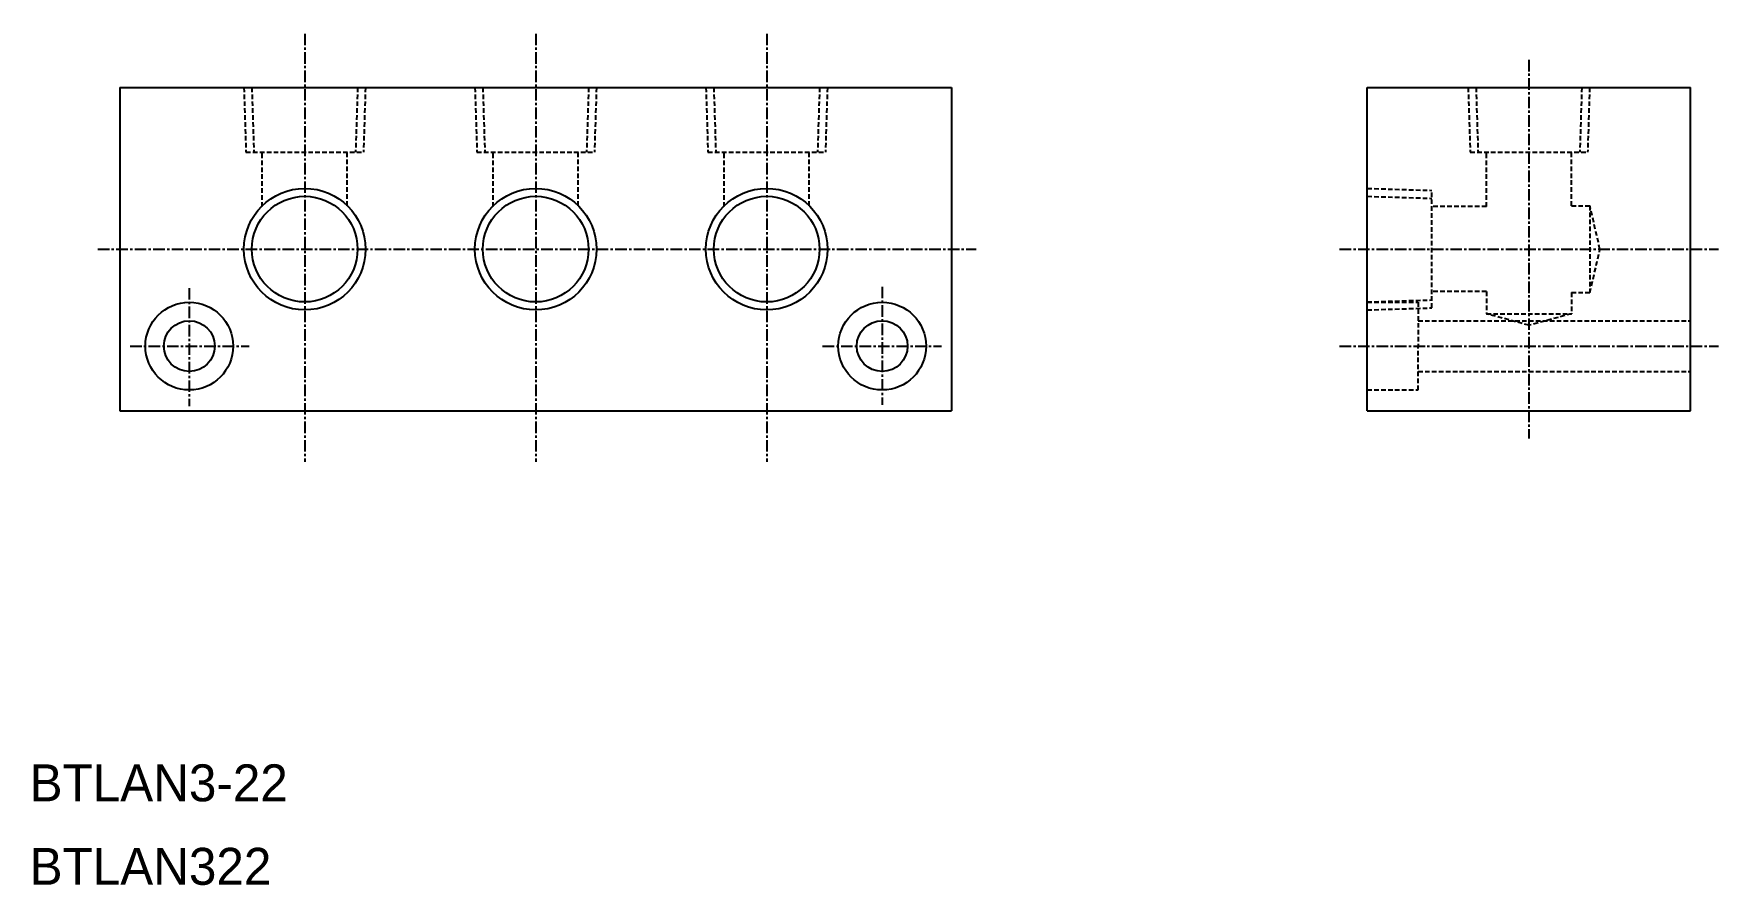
# Model space of a CAD drawing. Extents: x 5708 to 5890, y 22882 to 22974.
import ezdxf

# ---------------------------------------------------------------- set-up
doc = ezdxf.new("R2010")
doc.units = 0
doc.linetypes.add('CENTER', pattern=[2, 1.25, -0.25, 0.25, -0.25])
doc.linetypes.add('DASHED', pattern=[0.75, 0.5, -0.25])
doc.layers.get('0').update_dxf_attribs({"linetype": 'CONTINUOUS'})
doc.layers.add('CENTER', color=1, linetype='CENTER')

msp = doc.modelspace()

# ---------------------------------------------------------------- linework, layer by layer
at = {"color": 7, "linetype": 'CONTINUOUS'}
for p, q in [((5717.03, 22968.6), (5807.03, 22968.6)), ((5717.03, 22968.6), (5717.03, 22933.6)), ((5807.03, 22968.6), (5807.03, 22933.6)), ((5852.03, 22933.6), (5852.03, 22968.6)), ((5852.03, 22968.6), (5887.03, 22968.6)), ((5887.03, 22933.6), (5887.03, 22968.6)), ((5717.03, 22933.6), (5807.03, 22933.6)), ((5852.03, 22933.6), (5887.03, 22933.6))]:
    msp.add_line(p, q, dxfattribs=at)
at = {"color": 3, "linetype": 'DASHED'}
for p, q in [((5730.45, 22968.6), (5730.67, 22961.6)), ((5731.3, 22968.6), (5731.52, 22961.6)), ((5742.75, 22968.6), (5742.53, 22961.6)), ((5743.6, 22968.6), (5743.38, 22961.6)), ((5755.45, 22968.6), (5755.67, 22961.6)), ((5756.3, 22968.6), (5756.52, 22961.6)), ((5767.75, 22968.6), (5767.53, 22961.6)), ((5768.6, 22968.6), (5768.38, 22961.6)), ((5780.45, 22968.6), (5780.67, 22961.6)), ((5781.3, 22968.6), (5781.52, 22961.6)), ((5792.75, 22968.6), (5792.53, 22961.6)), ((5793.6, 22968.6), (5793.38, 22961.6)), ((5862.95, 22968.6), (5863.17, 22961.6)), ((5863.8, 22968.6), (5864.02, 22961.6)), ((5875.25, 22968.6), (5875.03, 22961.6)), ((5876.1, 22968.6), (5875.88, 22961.6)), ((5730.67, 22961.6), (5743.38, 22961.6)), ((5732.43, 22955.7), (5732.43, 22961.6)), ((5741.63, 22955.8), (5741.63, 22961.6)), ((5755.67, 22961.6), (5768.38, 22961.6)), ((5757.43, 22955.7), (5757.43, 22961.6)), ((5766.63, 22955.8), (5766.63, 22961.6)), ((5780.67, 22961.6), (5793.38, 22961.6)), ((5782.43, 22955.7), (5782.43, 22961.6)), ((5791.63, 22955.8), (5791.63, 22961.6)), ((5863.17, 22961.6), (5875.88, 22961.6)), ((5864.93, 22955.7), (5864.93, 22961.6)), ((5874.13, 22955.8), (5874.13, 22961.6)), ((5852.03, 22957.68), (5859.03, 22957.46)), ((5852.03, 22956.82), (5859.03, 22956.6)), ((5859.03, 22944.74), (5859.03, 22957.46)), ((5874.13, 22955.8), (5876.13, 22955.8)), ((5877.22, 22951.07), (5876.13, 22955.8)), ((5876.13, 22955.8), (5876.13, 22946.4)), ((5864.93, 22955.7), (5859.03, 22955.7)), ((5876.13, 22946.4), (5877.22, 22951.07)), ((5852.03, 22945.38), (5859.03, 22945.6)), ((5852.03, 22945.35), (5857.53, 22945.35)), ((5857.53, 22945.35), (5857.53, 22940.6)), ((5864.93, 22946.5), (5859.03, 22946.5)), ((5864.93, 22946.5), (5864.93, 22944.1)), ((5874.13, 22946.4), (5876.13, 22946.4)), ((5874.13, 22946.4), (5874.13, 22944.1)), ((5852.03, 22944.52), (5859.03, 22944.74)), ((5857.53, 22943.35), (5887.03, 22943.35)), ((5869.53, 22942.85), (5864.93, 22944.1)), ((5864.93, 22944.1), (5874.13, 22944.1)), ((5874.13, 22944.1), (5869.53, 22942.85)), ((5857.53, 22935.85), (5857.53, 22940.6)), ((5857.53, 22937.85), (5887.03, 22937.85)), ((5852.03, 22935.85), (5857.53, 22935.85))]:
    msp.add_line(p, q, dxfattribs=at)
at = {"color": 3, "linetype": 'CONTINUOUS'}
for centre in [(5737.03, 22951.1), (5762.03, 22951.1), (5787.03, 22951.1)]:
    msp.add_circle(centre, 6.58, dxfattribs=at)
at = {"color": 7, "linetype": 'CONTINUOUS'}
for centre, radius in [((5737.03, 22951.1), 5.72), ((5762.03, 22951.1), 5.72), ((5787.03, 22951.1), 5.72), ((5724.53, 22940.6), 4.75), ((5799.53, 22940.6), 4.75), ((5724.53, 22940.6), 2.75), ((5799.53, 22940.6), 2.75)]:
    msp.add_circle(centre, radius, dxfattribs=at)
at = {"layer": 'CENTER', "color": 1, "linetype": 'CENTER'}
for p, q in [((5737.03, 22974.43), (5737.03, 22928.08)), ((5762.03, 22974.43), (5762.03, 22928.08)), ((5787.03, 22974.43), (5787.03, 22928.08)), ((5869.53, 22971.6), (5869.53, 22930.6)), ((5714.63, 22951.1), (5809.71, 22951.1)), ((5849.03, 22951.1), (5890.03, 22951.1)), ((5724.53, 22946.89), (5724.53, 22934.1)), ((5799.53, 22947.03), (5799.53, 22934.25)), ((5718.13, 22940.6), (5731, 22940.6)), ((5793.08, 22940.6), (5805.95, 22940.6)), ((5849.03, 22940.6), (5890.03, 22940.6))]:
    msp.add_line(p, q, dxfattribs=at)

# ---------------------------------------------------------------- texts
at = {"color": 7, "linetype": 'CONTINUOUS'}
for s, p in [('BTLAN3-22', (5707.25, 22891.31)), ('BTLAN322', (5707.25, 22882.27))]:
    msp.add_text(s, height=4, dxfattribs=at).set_placement(p)

doc.saveas('drawing.dxf')
